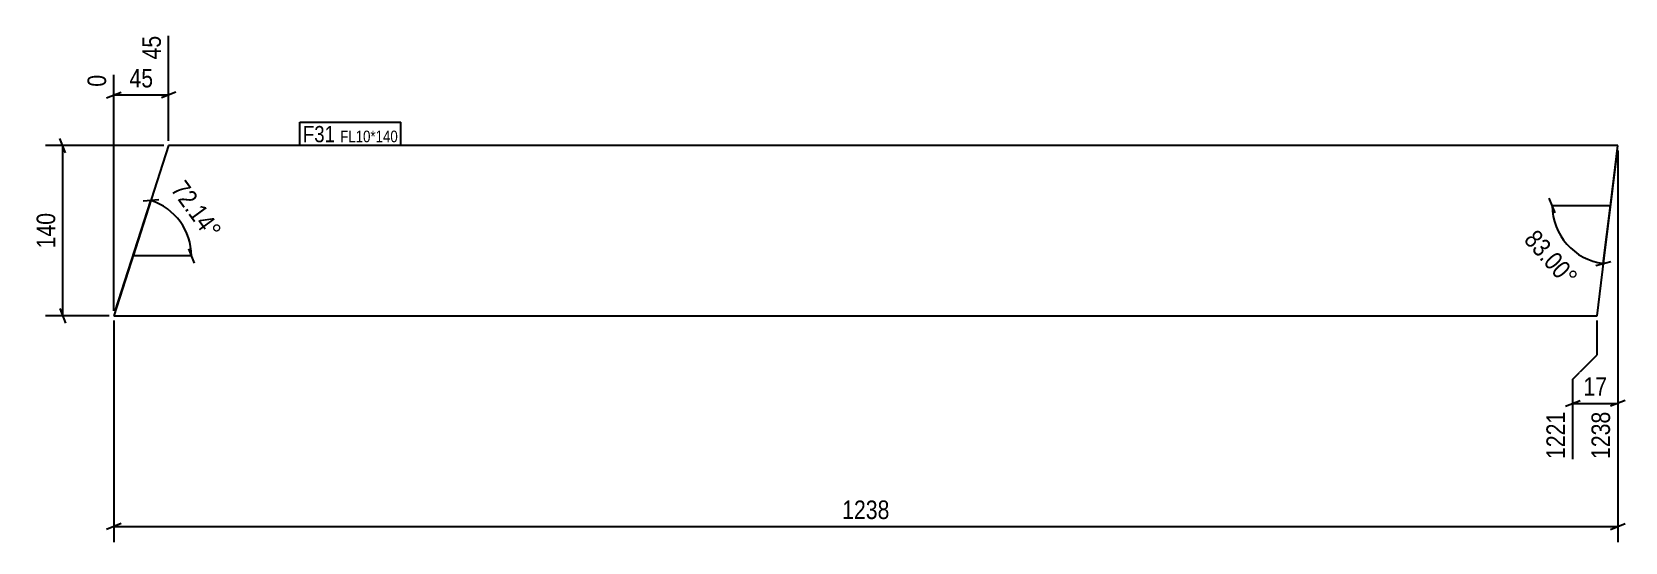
# Model space of a CAD drawing. Header units: millimetres. Extents: x 9 to 1320, y 12 to 432.
import ezdxf

# ---------------------------------------------------------------- set-up
doc = ezdxf.new("R2010")
doc.units = ezdxf.units.MM
for name, color, linetype in [('MÅLSÆTNING', 7, 'Continuous'), ('STÅL', 7, 'Continuous'), ('TEKST', 7, 'Continuous')]:
    doc.layers.add(name, color=color, linetype=linetype)
doc.styles.add('Arial Narrow', font='ARIALN.TTF', dxfattribs={"height": 0.2})

msp = doc.modelspace()

# ---------------------------------------------------------------- linework, layer by layer
at = {"layer": 'MÅLSÆTNING', "color": 7, "linetype": 'Continuous'}
for p, q in [((121.4, 342.3), (121.4, 428.7)), ((76.3, 202.3), (76.3, 396.6)), ((70.3, 377.6), (82.3, 382.4)), ((127.4, 382.4), (115.4, 377.6)), ((76.3, 380), (121.4, 380)), ((36.6, 332.3), (31.8, 344.3)), ((117.4, 338.3), (20, 338.3)), ((34.2, 198.3), (34.2, 338.3)), ((1313.9, 334.3), (1302.4, 241.4)), ((1314.3, 334.3), (1314.3, 12)), ((1314.3, 334.3), (1314.3, 80.4)), ((77.5, 202.1), (106.8, 293.2)), ((106.8, 293.2), (92.1, 247.5)), ((113.3, 293.6), (100.4, 292.7)), ((1262.7, 283), (1257.9, 295)), ((1260.3, 289), (1308.3, 289)), ((1302.4, 241.4), (1308.3, 289)), ((137.7, 253.5), (142.5, 241.5)), ((140.1, 247.5), (92.1, 247.5)), ((1296.2, 239.7), (1308.7, 243)), ((72.3, 198.3), (20, 198.3)), ((31.8, 204.3), (36.6, 192.3)), ((76.3, 194.3), (76.3, 12)), ((1297.2, 166.2), (1297.2, 194.3)), ((1277.2, 146.2), (1297.2, 166.2)), ((1277.2, 80.4), (1277.2, 146.2)), ((1271.2, 123.8), (1283.2, 128.6)), ((1277.2, 126.2), (1314.3, 126.2)), ((1320.3, 128.6), (1308.3, 123.8)), ((82.3, 27.2), (70.3, 22.4)), ((1308.3, 22.4), (1320.3, 27.2)), ((76.3, 24.8), (1314.3, 24.8))]:
    msp.add_line(p, q, dxfattribs=at)
for centre, start, end in [((92.1, 247.5), 0, 72.1432), ((1308.3, 289), 180, 263)]:
    msp.add_arc(centre, 48, start, end, dxfattribs=at)
at = {"layer": 'STÅL', "color": 2, "linetype": 'Continuous'}
for p, q in [((121.4, 338.3), (76.3, 198.3)), ((1314.3, 338.3), (121.4, 338.3)), ((1297.2, 198.3), (1314.3, 338.3)), ((76.3, 198.3), (1297.2, 198.3))]:
    msp.add_line(p, q, dxfattribs=at)

# ---------------------------------------------------------------- next in the draw order: wipeouts: each hides what was drawn before it
at = {"color": 0, "linetype": 'Continuous'}
for points in [[(73.1, 399.8), (50.7, 399.8), (50.7, 383.6), (73.1, 383.6)], [(1274, 122.6), (1251.6, 122.6), (1251.6, 77.2), (1274, 77.2)], [(1311.1, 122.6), (1288.7, 122.6), (1288.7, 77.2), (1311.1, 77.2)]]:
    msp.add_wipeout(points, dxfattribs=at).dxf.layer = 'MÅLSÆTNING'
at = {"color": 0}
for points, layer in [([(111.8, 383), (111.8, 405.4), (85.9, 405.4), (85.9, 383)], 'MÅLSÆTNING'), ([(152.7, 255.3), (170.8, 268.5), (136.2, 316), (118.1, 302.8)], 'MÅLSÆTNING'), ([(31.2, 286.1), (8.8, 286.1), (8.8, 250.5), (31.2, 250.5)], 'MÅLSÆTNING'), ([(1270.7, 216.5), (1287.5, 231.3), (1248.5, 275.4), (1231.7, 260.6)], 'MÅLSÆTNING'), ([(1308.7, 129.2), (1308.7, 151.6), (1282.8, 151.6), (1282.8, 129.2)], 'MÅLSÆTNING'), ([(718, 27.8), (718, 50.2), (672.6, 50.2), (672.6, 27.8)], 'MÅLSÆTNING'), ([(258.4, 341.1), (258.4, 355.1), (231.9, 355.1), (231.9, 341.1)], 'TEKST')]:
    msp.add_wipeout(points, dxfattribs=at).dxf.layer = layer

# ---------------------------------------------------------------- next in the draw order: texts
at = {"layer": 'MÅLSÆTNING', "color": 3, "linetype": 'Continuous', "style": 'Arial Narrow'}
for s, height, p in [('0', 15.3, (69.9, 386.8)), ('1221', 15.27, (1270.8, 80.4)), ('1238', 15.27, (1307.9, 80.4))]:
    msp.add_text(s, height=height, rotation=90.0002, dxfattribs=at).set_placement(p)
at = {"layer": 'MÅLSÆTNING', "color": 3, "style": 'Arial Narrow'}
for s, rotation, p in [('72.14°', -53.9268, (122.6, 302.1)), ('140', 90.0002, (28, 253.7)), ('83.00°', -48.5009, (1236.3, 260.3))]:
    msp.add_text(s, height=15.27, rotation=rotation, dxfattribs=at).set_placement(p)
for s, p in [('17', (1286, 132.4)), ('1238', (675.8, 31))]:
    msp.add_text(s, height=15.27, dxfattribs=at).set_placement(p)

# ---------------------------------------------------------------- next in the draw order: wipeouts: each hides what was drawn before it
at = {"color": 0, "linetype": 'Continuous'}
msp.add_wipeout([(118.2, 431.9), (95.8, 431.9), (95.8, 406), (118.2, 406)], dxfattribs=at).dxf.layer = 'MÅLSÆTNING'
at = {"color": 0}
msp.add_wipeout([(258.4, 341.1), (258.4, 355.1), (231.9, 355.1), (231.9, 341.1)], dxfattribs=at).dxf.layer = 'TEKST'

# ---------------------------------------------------------------- next in the draw order: linework, layer by layer
at = {"layer": 'TEKST', "color": 7, "linetype": 'Continuous'}
msp.add_line((229.5, 338.7), (229.5, 357.5), dxfattribs=at)

# ---------------------------------------------------------------- next in the draw order: texts
at = {"layer": 'MÅLSÆTNING', "color": 3, "linetype": 'Continuous', "style": 'Arial Narrow'}
msp.add_text('45', height=15.27, rotation=90.0002, dxfattribs=at).set_placement((115, 409.2))
at = {"layer": 'MÅLSÆTNING', "color": 3, "style": 'Arial Narrow'}
msp.add_text('45', height=15.27, dxfattribs=at).set_placement((89.1, 386.2))

# ---------------------------------------------------------------- next in the draw order: wipeouts: each hides what was drawn before it
at = {"color": 0}
msp.add_wipeout([(310.1, 341.1), (310.1, 351.1), (262.6, 351.1), (262.6, 341.1)], dxfattribs=at).dxf.layer = 'TEKST'

# ---------------------------------------------------------------- next in the draw order: wipeouts: each hides what was drawn before it
msp.add_wipeout([(310.1, 341.1), (310.1, 351.1), (262.6, 351.1), (262.6, 341.1)], dxfattribs=at).dxf.layer = 'TEKST'

# ---------------------------------------------------------------- next in the draw order: linework, layer by layer
at = {"layer": 'TEKST', "color": 7, "linetype": 'Continuous'}
for p, q in [((229.5, 357.5), (312.5, 357.5)), ((312.5, 338.7), (312.5, 357.5)), ((229.5, 338.7), (312.5, 338.7))]:
    msp.add_line(p, q, dxfattribs=at)

# ---------------------------------------------------------------- next in the draw order: texts
at = {"layer": 'TEKST', "color": 3, "style": 'Arial Narrow'}
for s, height, p in [('F31', 13.36, (231.9, 341.1)), ('FL10*140', 9.54, (262.6, 341.1))]:
    msp.add_text(s, height=height, dxfattribs=at).set_placement(p)

doc.saveas('drawing.dxf')
